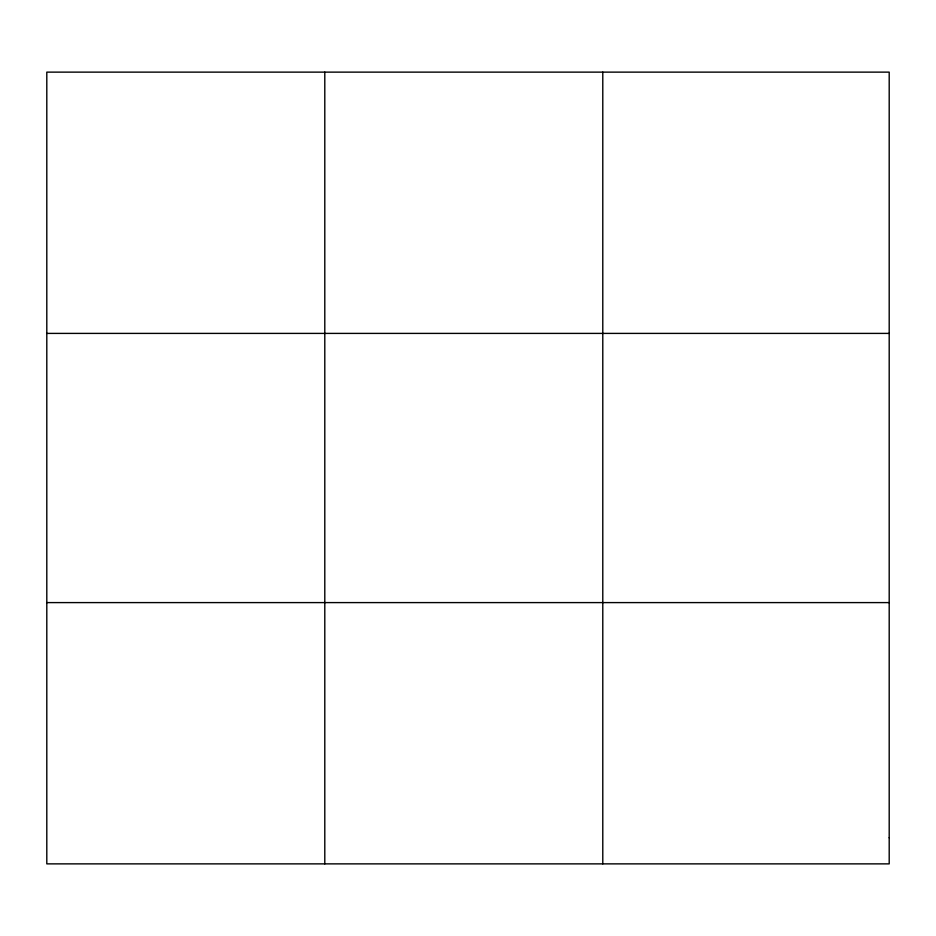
<?xml version="1.0" encoding="UTF-8"?>
<svg xmlns="http://www.w3.org/2000/svg" width="936" height="936" viewBox="0 0 936 936"><rect width="100%" height="100%" fill="white"/><g stroke="black" fill="none" stroke-linecap="round" stroke-linejoin="round"><path stroke-width="1.4" d="M324.792 72.13L324.792 863.87M602.784 72.13L602.784 863.87M46.8 333.403L889.2 333.403M46.8 602.597L889.2 602.597M889.2 837.743L889.2 863.87L46.8 863.87L46.8 72.13L889.2 72.13L889.2 837.743"/></g></svg>
